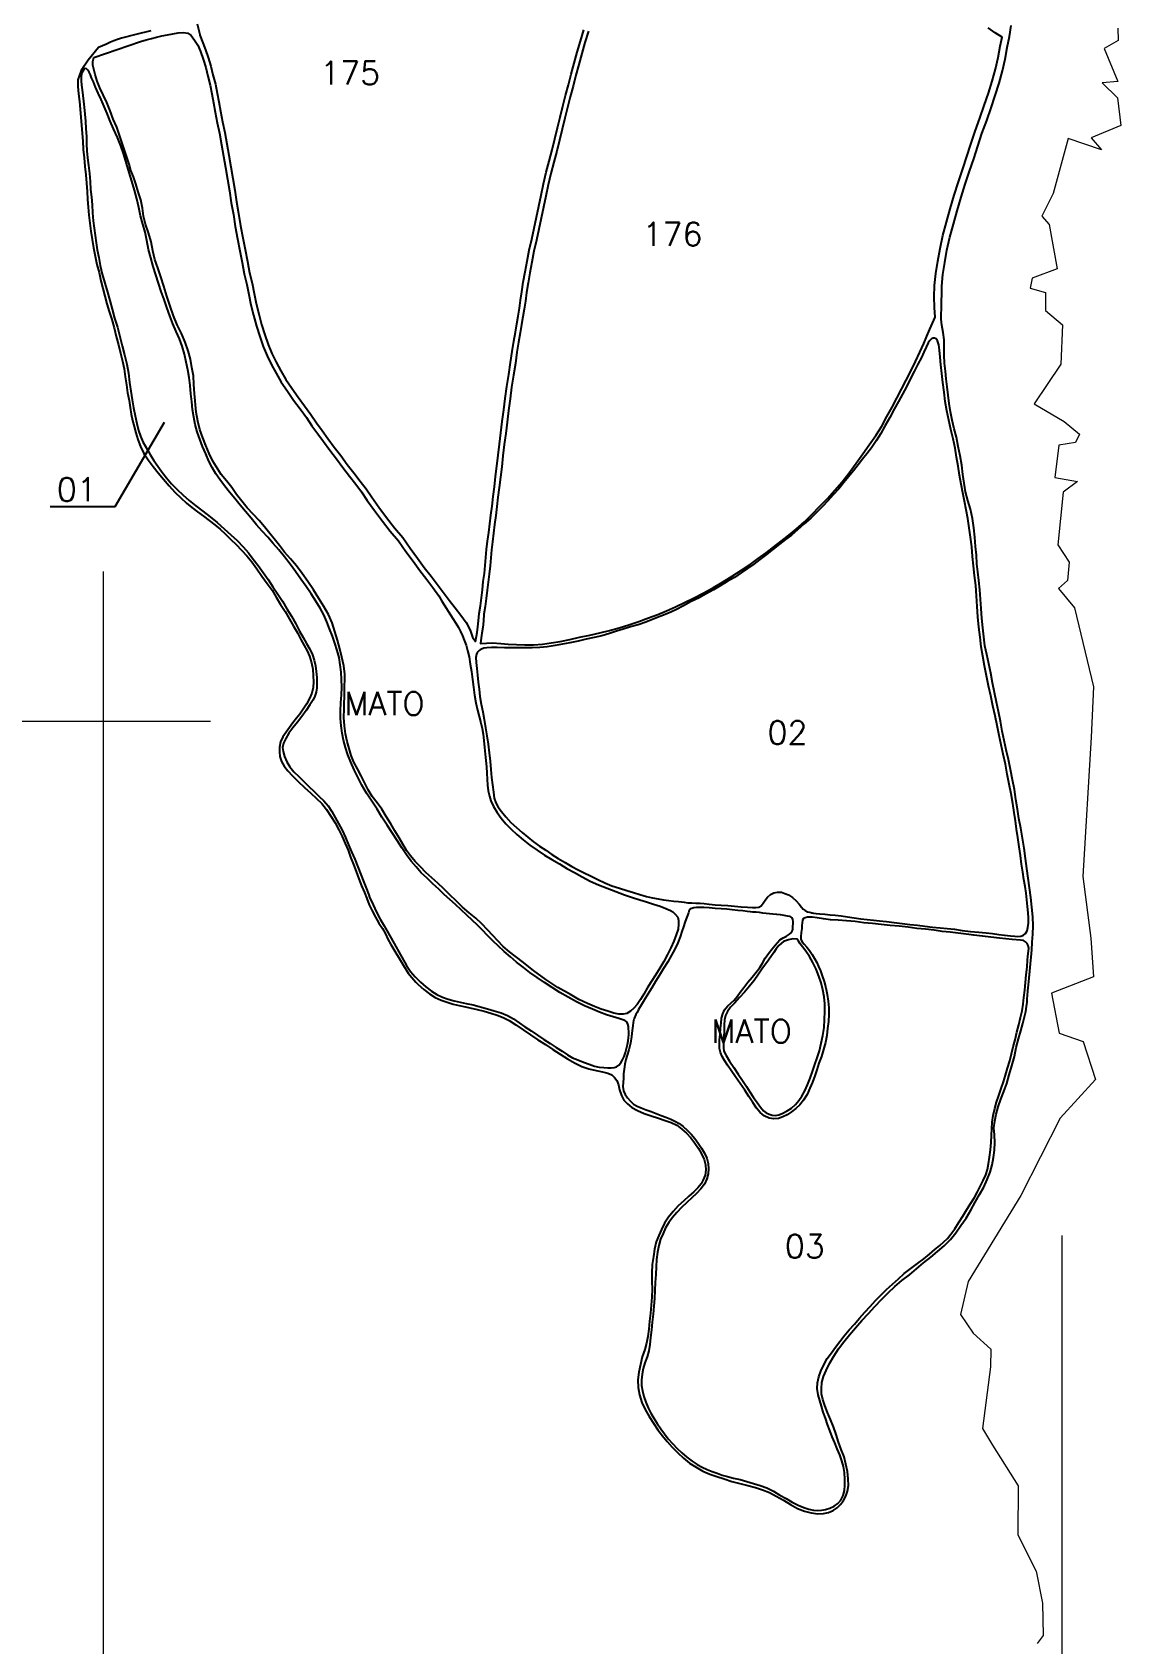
# Model space of a CAD drawing. Extents: x 740985 to 744135, y 7802645 to 7807100.
# Drawn here: x 741541 to 742449, y 7803430 to 7804775 of the extents above; entities that cross this region are included whole.
import ezdxf
from ezdxf.enums import TextEntityAlignment as Align

# ---------------------------------------------------------------- set-up
doc = ezdxf.new("R2010")
doc.units = 0
for name, color, linetype in [('0114001248', 1, 'Continuous'), ('0114001248001', 5, 'Continuous'), ('0114001248002', 5, 'Continuous'), ('0114001248003', 5, 'Continuous'), ('MATO', 3, 'Continuous'), ('TXT_DIVERSOS', 7, 'Continuous')]:
    doc.layers.add(name, color=color, linetype=linetype)
for name, color, linetype, lineweight in [('0114001248175', 5, 'Continuous', 25), ('0114001248176', 5, 'Continuous', 25), ('CURSOS_DAGUA', 174, 'Continuous', 13), ('MALHA', 8, 'Continuous', 9), ('TXT_NUM_TALHAO', 255, 'Continuous', 25)]:
    doc.layers.add(name, color=color, linetype=linetype, lineweight=lineweight)
doc.styles.add('Simplex', font='simplex.shx')

msp = doc.modelspace()

# ---------------------------------------------------------------- linework, layer by layer
at = {"layer": '0114001248', "linetype": 'ByBlock'}
for points in [[(741639.5, 7804775.8), (741627.1, 7804772.6), (741615.1, 7804769.7), (741611.6, 7804768.5), (741608.6, 7804767.5), (741605.8, 7804766.3), (741602.6, 7804764.7), (741596, 7804761.9), (741587.3, 7804751.4), (741581.4, 7804742.6), (741578.6, 7804734.9), (741578.7, 7804729.3), (741579.1, 7804723.2), (741579.9, 7804716.8), (741582.8, 7804683.8), (741583.1, 7804676.9), (741583.9, 7804669.8), (741584.6, 7804662.7), (741585.2, 7804655.7), (741585.9, 7804648.7), (741586.4, 7804641.8), (741586.7, 7804635.1), (741587.2, 7804628.6), (741587.9, 7804622.1), (741588.6, 7804615.4), (741589.4, 7804608.6), (741590.5, 7804601.7), (741591.7, 7804594.7), (741593.1, 7804587.7), (741594.6, 7804580.8), (741596.3, 7804574.1), (741597.9, 7804567.3), (741599.6, 7804560.8), (741601.2, 7804554.5), (741602.9, 7804548.1), (741604.9, 7804541.7), (741606.9, 7804534.9), (741608.9, 7804527.9), (741610.7, 7804520.9), (741612.6, 7804513.8), (741614.2, 7804507), (741615.8, 7804500.3), (741617.2, 7804493.8), (741618.1, 7804487.1), (741619.1, 7804480.5), (741620.1, 7804473.8), (741621.4, 7804467.5), (741622.4, 7804461.6), (741623, 7804455.9), (741624.3, 7804450.6), (741625.7, 7804445.7), (741627, 7804440.4), (741628.6, 7804434.8), (741630.9, 7804429), (741633.7, 7804423.3), (741637.3, 7804417.8), (741641.4, 7804412.5), (741645.6, 7804407.2), (741650.1, 7804401.8), (741654.8, 7804396.3), (741659.6, 7804391), (741664.5, 7804386.2), (741669.2, 7804381.9), (741673.8, 7804378.1), (741678.5, 7804374.5), (741683.4, 7804370.9), (741688.2, 7804367.3), (741692.8, 7804363.7), (741697.4, 7804360), (741701.9, 7804355.8), (741706.3, 7804351.6), (741710.8, 7804347.2), (741715.2, 7804342.6), (741719.6, 7804337.9), (741723.9, 7804332.7), (741728.1, 7804327), (741732.2, 7804320.9), (741736.5, 7804314.9), (741740.7, 7804309.1), (741744.1, 7804303.3), (741747.6, 7804297.3), (741751.5, 7804291.3), (741755.1, 7804285), (741758.5, 7804279.1), (741761.9, 7804273.5), (741764.8, 7804268), (741767.5, 7804263.1), (741769.9, 7804258.7), (741772, 7804254.1), (741773.7, 7804248.7), (741774.7, 7804243.2), (741775.1, 7804237.8), (741775.2, 7804232.7), (741774.9, 7804227.9), (741773.8, 7804223.2), (741772, 7804218.7), (741769.5, 7804214.2), (741766.5, 7804209.9), (741763.8, 7804205.9), (741761, 7804202.3), (741758, 7804198.5), (741755.2, 7804194.7), (741752.4, 7804190.8), (741749.7, 7804186.8), (741747.8, 7804182.7), (741746.9, 7804178.2), (741746.8, 7804174.3), (741747.3, 7804170.4), (741748.6, 7804166.3), (741750.7, 7804162.3), (741753.9, 7804158.5), (741757.8, 7804154.4), (741762.6, 7804149.5), (741767.7, 7804144.6), (741772.9, 7804139.8), (741777.7, 7804135.4), (741782.1, 7804131.2), (741786.1, 7804126.2), (741789.8, 7804120.8), (741793.2, 7804115.1), (741796.4, 7804109.3), (741799.2, 7804103.6), (741801.6, 7804097.8), (741804.1, 7804092.2), (741806.2, 7804086.4), (741808.5, 7804080.4), (741810.8, 7804074.5), (741813.1, 7804068.4), (741815.4, 7804062.5), (741817.7, 7804057), (741819.8, 7804051.9), (741821.7, 7804046.7), (741824.3, 7804041.6), (741826.9, 7804036.5), (741829.9, 7804031.5), (741832.9, 7804027), (741835.4, 7804022.6), (741837.4, 7804018), (741839.9, 7804013.7), (741842.3, 7804009.6), (741854.3, 7803989.7), (741857.2, 7803986), (741860.5, 7803982.3), (741860.5, 7803982.3), (741862.6, 7803980.2), (741867.3, 7803976.1), (741872, 7803972.5), (741876.7, 7803969.5), (741881.7, 7803967.2), (741886.8, 7803965.4), (741891.9, 7803963.9), (741896.9, 7803962.7), (741902.2, 7803961.7), (741905.8, 7803960.9), (741911.7, 7803959.4), (741917.6, 7803957.9), (741923.2, 7803956.3), (741928.4, 7803954.6), (741933.4, 7803952.7), (741938.5, 7803950.1), (741944.2, 7803946.5), (741950.2, 7803942.4), (741956.3, 7803938.2), (741962.5, 7803934.1), (741968.7, 7803930.1), (741974.9, 7803926.1), (741981, 7803922.1), (741987.1, 7803918.2), (741993, 7803914.8), (741999, 7803912), (742005, 7803909.9), (742011, 7803908.6), (742016.4, 7803907.3), (742020.9, 7803906.2), (742024.1, 7803904.8), (742026.5, 7803902.8), (742028.3, 7803900.1), (742029.7, 7803896.6), (742030.7, 7803892.4), (742032.2, 7803887.8), (742034.3, 7803883.8), (742037.2, 7803880.6), (742040.9, 7803877.7), (742045.7, 7803875.1), (742051.2, 7803872.8), (742057.1, 7803870.8), (742063, 7803868.8), (742068.6, 7803866.9), (742073.8, 7803865.1), (742078.5, 7803862.8), (742082.6, 7803859.7), (742086.5, 7803856.2), (742090, 7803852.3), (742093.3, 7803847.9), (742096.5, 7803843.4), (742099.1, 7803838.9), (742101.2, 7803834.4), (742102.3, 7803829.8), (742102.6, 7803825.5), (742102, 7803821.2), (742100.5, 7803817.4), (742098.6, 7803814), (742096, 7803810.6), (742092.7, 7803807.2), (742088.5, 7803803.6), (742084.1, 7803799.7), (742079.5, 7803795.6), (742075.2, 7803791), (742071.4, 7803786.2), (742068.2, 7803781.2), (742065.5, 7803776), (742063.3, 7803770.8), (742061.2, 7803765.5), (742059.8, 7803759.6), (742058.8, 7803753.3), (742057.9, 7803746.7), (742057.6, 7803739.8), (742057.5, 7803732.9), (742057.7, 7803726), (742057.6, 7803719.4), (742057.1, 7803712.9), (742056.5, 7803706.2), (742055.6, 7803699.5), (742054.9, 7803692.9), (742054.1, 7803686.6), (742053, 7803681.1), (742051.7, 7803675.9), (742049.6, 7803669.8), (742048.2, 7803663.3), (742046.7, 7803656.9), (742045.9, 7803650.5), (742046.1, 7803644.2), (742047.3, 7803637.9), (742049.3, 7803631.7), (742052.1, 7803625.7), (742055.4, 7803619.9), (742058.9, 7803614.3), (742062.5, 7803608.8), (742066.3, 7803603.8), (742070.3, 7803599), (742074.6, 7803594.2), (742079.1, 7803589.5), (742083.9, 7803585.1), (742089.1, 7803581.1), (742094.5, 7803577.7), (742100, 7803574.4), (742105.9, 7803571.8), (742111.8, 7803569.8), (742117.9, 7803567.9), (742124.2, 7803565.8), (742137.5, 7803562.3), (742143.9, 7803560.6), (742150, 7803558.8), (742155.7, 7803556.5), (742161.4, 7803553.5), (742167.3, 7803550), (742173.2, 7803546.4), (742179, 7803543.3), (742184.8, 7803540.9), (742190.5, 7803539.5), (742195.9, 7803538.8), (742200.7, 7803538.9), (742205, 7803539.9), (742208.7, 7803541.5), (742212.1, 7803543.8), (742215, 7803546.6), (742217.5, 7803549.8), (742219.4, 7803553.4), (742220.8, 7803557.6), (742221.5, 7803562.4), (742221.4, 7803568), (742220.7, 7803574), (742219.5, 7803580.1), (742217.9, 7803586.2), (742215.6, 7803592.3), (742213.4, 7803598.5), (742211.2, 7803604.8), (742209, 7803611.2), (742206.6, 7803617.3), (742204.1, 7803623.3), (742202, 7803629.1), (742200.3, 7803634.1), (742199.2, 7803638.7), (742199, 7803643.4), (742199.5, 7803648.4), (742200.8, 7803653.3), (742203, 7803658.3), (742205.8, 7803664.1), (742209.4, 7803670.3), (742213.4, 7803676.3), (742217.7, 7803682.1), (742222.4, 7803687.9), (742227.6, 7803693.9), (742232.8, 7803699.9), (742238.2, 7803705.8), (742243.6, 7803711.8), (742249.2, 7803717.5), (742254.6, 7803723), (742260.2, 7803728.3), (742266.2, 7803733.4), (742272.4, 7803738.2), (742278.4, 7803743.2), (742284.3, 7803748.1), (742290.3, 7803752.9), (742296, 7803757.6), (742301.5, 7803762.4), (742306.6, 7803767.5), (742311.2, 7803773.2), (742315.4, 7803779.2), (742319.7, 7803785.4), (742323.6, 7803792), (742327.3, 7803798.6), (742331, 7803805), (742334.5, 7803811.3), (742337.4, 7803817.5), (742339.8, 7803823.7), (742341.5, 7803829.8), (742342.6, 7803835.9), (742343.4, 7803842.2), (742343.6, 7803848.6), (742343.4, 7803854.8), (742342.9, 7803860.7), (742343.6, 7803866.3), (742344.9, 7803872.1), (742346.4, 7803878.2), (742348.6, 7803884.5), (742351.1, 7803891), (742353.6, 7803897.7), (742355.8, 7803904.9), (742358, 7803912.4), (742360, 7803920.1), (742361.6, 7803927.7), (742363.5, 7803935), (742365.4, 7803941.6), (742367.2, 7803947.8), (742368.5, 7803953.2), (742369.6, 7803957.8), (742370.2, 7803962), (742370.6, 7803965.5), (742370.8, 7803968.4), (742371, 7803971), (742371.3, 7803975.1), (742371.8, 7803980.1), (742372.3, 7803985.5), (742372.9, 7803991.4), (742373.5, 7803997.5), (742374, 7804003.2), (742374.5, 7804009.3), (742374.8, 7804015.6), (742375.4, 7804022.2), (742375.7, 7804029.3), (742375.4, 7804036.8), (742374.7, 7804044.7), (742373.7, 7804052.8), (742372.7, 7804061), (742371.4, 7804069.1), (742370.3, 7804077), (742369.4, 7804085.4), (742368.2, 7804094), (742366.8, 7804102.4), (742365.3, 7804110.7), (742363.8, 7804118.7), (742362.5, 7804126.6), (742361.1, 7804134.6), (742360, 7804142.8), (742358.5, 7804151.1), (742356.7, 7804159.6), (742355, 7804167.9), (742353.3, 7804176), (742351.5, 7804183.9), (742349.8, 7804191.7), (742348.4, 7804199.8), (742346.8, 7804207.9), (742345.1, 7804215.9), (742343.4, 7804223.9), (742341.9, 7804231.9), (742340.4, 7804239.9), (742338.8, 7804247.7), (742337.1, 7804255.5), (742335.5, 7804262.9), (742334.5, 7804270.2), (742333.6, 7804277.7), (742332.8, 7804285.8), (742332.2, 7804293.8), (742331.7, 7804301.8), (742331.1, 7804309.6), (742330.4, 7804317.2), (742329.6, 7804324.4), (742328.8, 7804331.3), (742328.4, 7804338.3), (742327.7, 7804345.6), (742326.9, 7804353.3), (742326.2, 7804361.1), (742325.1, 7804369), (742323.4, 7804376.7), (742321.3, 7804384.1), (742319.3, 7804391.2), (742318, 7804398.4), (742317, 7804405.8), (742316.1, 7804413.5), (742314.8, 7804421.3), (742313.2, 7804429), (742311.6, 7804436.7), (742309.7, 7804443.9), (742308, 7804451), (742306.7, 7804457.9), (742305.6, 7804464.9), (742304.7, 7804472), (742303.9, 7804478.9), (742303.2, 7804485.4), (742302.5, 7804492), (742301.8, 7804498.5), (742301.5, 7804505.1), (742301.5, 7804511.6), (742301.4, 7804518), (742300.5, 7804524.2), (742299.5, 7804530.2), (742299, 7804535.3), (742299, 7804539.7), (742299.1, 7804543.6), (742299.4, 7804562.9), (742300.4, 7804572.6), (742302, 7804582.6), (742303.8, 7804592.9), (742306.1, 7804603.6), (742309.1, 7804614.5), (742312.2, 7804625.6), (742315.6, 7804636.9), (742319, 7804648), (742322.6, 7804658.7), (742326.1, 7804669.1), (742329.4, 7804679.5), (742333, 7804690), (742336.9, 7804701), (742340.6, 7804711.5), (742344, 7804721.8), (742347.4, 7804732.2), (742350.2, 7804742.3), (742352.4, 7804752.2), (742354.1, 7804761.8), (742355.9, 7804771), (742357.4, 7804780.3)], [(741873.6, 7803974.8), (741878.1, 7803972), (741882.8, 7803969.8), (741887.6, 7803968.1)]]:
    msp.add_lwpolyline(points, dxfattribs=at)
at = {"layer": '0114001248001'}
msp.add_lwpolyline([(741897.5, 7803965.4), (741902.7, 7803964.5), (741908.4, 7803963.4), (741920.3, 7803960.1), (741926.1, 7803958.4), (741931.8, 7803956.7), (741937.1, 7803954.4), (741942.1, 7803951.5), (741946.8, 7803948.2), (741951.6, 7803945), (741956.8, 7803941.6), (741962.1, 7803938.1), (741967.5, 7803934.5), (741972.8, 7803931), (741977.8, 7803927.8), (741982.6, 7803924.6), (741987.1, 7803921.5), (741991.4, 7803919.1), (741995.7, 7803917.3), (742000.4, 7803915.4), (742005.2, 7803913.7), (742009.7, 7803912.2), (742013.7, 7803911.4), (742017.5, 7803910.9), (742020.9, 7803910.7), (742023.7, 7803910.8), (742026, 7803911), (742028.1, 7803911.6), (742030, 7803912.9), (742031.8, 7803915), (742033.1, 7803917.4), (742034.4, 7803920.3), (742035.6, 7803923.6), (742036.5, 7803927), (742037.2, 7803930.3), (742037.8, 7803933.3), (742038.2, 7803935.8), (742038.4, 7803938.6), (742038.3, 7803941.2), (742038.2, 7803943.3), (742038, 7803945.1), (742037.6, 7803947.3), (742036.7, 7803949), (742035.1, 7803950.3), (742033.4, 7803950.7), (742030, 7803951.8), (742025.3, 7803953.3), (742019.6, 7803955.1), (742013.9, 7803957.2), (742007.9, 7803959.6), (742001.4, 7803962.5), (741994.6, 7803965.9), (741987.7, 7803969.7), (741980.9, 7803973.7), (741974.3, 7803977.7), (741968, 7803981.8), (741961.8, 7803986.1), (741955.8, 7803990.4), (741950.1, 7803994.7), (741944.7, 7803999), (741939.6, 7804003.3), (741934.4, 7804007.7), (741929.5, 7804012.2), (741924.8, 7804016.7), (741920.4, 7804021.2), (741916.3, 7804025.6), (741912.1, 7804029.9), (741907.7, 7804034), (741903.1, 7804038.2), (741898.4, 7804042.5), (741893.6, 7804046.9), (741888.9, 7804051.2), (741884.3, 7804055.4), (741879.7, 7804059.8), (741874.9, 7804064.3), (741870, 7804068.9), (741865.2, 7804073.5), (741860.8, 7804078.3), (741856.7, 7804083.2), (741852.8, 7804088.4), (741849, 7804094.2), (741845, 7804100.3), (741840.8, 7804106.8), (741836.7, 7804113.3), (741832.4, 7804119.8), (741828.3, 7804126.5), (741823.8, 7804133.2), (741819.6, 7804139.9), (741815.7, 7804146.6), (741812.3, 7804153.1), (741809.2, 7804159.4), (741806.3, 7804165.7), (741803.8, 7804171.9), (741801.9, 7804178.1), (741800.4, 7804184.1), (741799.2, 7804190), (741798.3, 7804196.1), (741797.9, 7804202.2), (741797.9, 7804208.5), (741798.2, 7804215.1), (741798.6, 7804221.8), (741798.8, 7804228.3), (741798.7, 7804234.6), (741798.3, 7804240.8), (741797.6, 7804246.9), (741796.6, 7804252.9), (741795, 7804258.9), (741793.1, 7804264.9), (741791, 7804270.9), (741788.7, 7804277), (741786.3, 7804282.9), (741783.8, 7804288.6), (741780.9, 7804294.3), (741777.3, 7804300.1), (741773.4, 7804306.2), (741769.2, 7804312.3), (741764.8, 7804318.5), (741760.3, 7804324.8), (741755.8, 7804330.9), (741751.1, 7804337), (741746.3, 7804342.8), (741741.6, 7804348.1), (741737.2, 7804353.3), (741732.4, 7804358.3), (741727.8, 7804363.7), (741723.2, 7804369.2), (741718.6, 7804374.7), (741714.1, 7804380.2), (741709.5, 7804385.6), (741705.1, 7804391), (741700.9, 7804396.3), (741697.2, 7804401.4), (741693.8, 7804406.3), (741690.8, 7804411.4), (741688, 7804416.9), (741685.3, 7804422.8), (741682.7, 7804429), (741680.3, 7804435.1), (741678.3, 7804441.2), (741676.6, 7804447.4), (741675.3, 7804453.5), (741674.4, 7804459.8), (741673.7, 7804466.4), (741672.9, 7804473.1), (741672.4, 7804479.8), (741671.6, 7804486.5), (741670.4, 7804493), (741669.1, 7804499.5), (741667.6, 7804506.2), (741665.8, 7804512.7), (741663.5, 7804518.9), (741660.8, 7804525.1), (741658, 7804531.5), (741655.3, 7804538.1), (741652.9, 7804544.9), (741650.6, 7804551.6), (741648.3, 7804558.4), (741646, 7804565.3), (741643.8, 7804572.2), (741641.6, 7804579.3), (741639.5, 7804586.4), (741637.7, 7804593.5), (741636.2, 7804600.8), (741634.7, 7804607.8), (741632.8, 7804614.6), (741631, 7804621.4), (741629.5, 7804628.3), (741627.9, 7804635.5), (741625.9, 7804642.8), (741623.8, 7804650.3), (741621.5, 7804657.7), (741619.2, 7804665.1), (741617, 7804672.5), (741614.5, 7804679.8), (741611.7, 7804686.9), (741608.5, 7804693.9), (741605.7, 7804700.5), (741603.1, 7804706.7), (741600.6, 7804712.7), (741598, 7804718.4), (741595.5, 7804723.8), (741593.3, 7804728.8), (741591.6, 7804733.1), (741590.1, 7804736.5), (741589.1, 7804739.2), (741588.1, 7804741.2), (741587.1, 7804743), (741586, 7804744.1), (741584.8, 7804744.4), (741583.9, 7804744.2), (741582.7, 7804742.2), (741581.7, 7804740), (741581.3, 7804737.4), (741581.4, 7804734.1), (741581.8, 7804730.5), (741582.3, 7804726.6), (741582.9, 7804721.9), (741583.4, 7804717), (741583.9, 7804712), (741584.5, 7804706.3), (741585, 7804700.4), (741585.4, 7804694.1), (741585.8, 7804687.6), (741586, 7804681.5), (741586.1, 7804675.6), (741586.7, 7804669.7), (741587.5, 7804663.5), (741588.3, 7804656.7), (741588.8, 7804650), (741589.3, 7804643.4), (741589.9, 7804637.1), (741590.5, 7804630.6), (741591, 7804623.9), (741591.5, 7804617.4), (741592.3, 7804611.1), (741593.1, 7804605), (741594, 7804599), (741594.9, 7804593), (741596.1, 7804586.7), (741597.4, 7804580), (741599, 7804572.8), (741601.3, 7804565.3), (741603.4, 7804557.9), (741605.4, 7804550.9), (741607.3, 7804543.6), (741609.3, 7804536.1), (741611.6, 7804528.5), (741613.6, 7804520.8), (741615.6, 7804513.1), (741617.6, 7804505.4), (741619.5, 7804497.7), (741620.8, 7804490.1), (741621.7, 7804482.5), (741622.8, 7804475.3), (741623.9, 7804468.1), (741625.1, 7804461.2), (741626.4, 7804454.5), (741627.8, 7804448.2), (741629.2, 7804442.5), (741630.8, 7804437.6), (741632.9, 7804433), (741634.8, 7804429.6), (741636.8, 7804426.3), (741639.2, 7804421.9), (741642, 7804417.5), (741648.8, 7804407.9), (741652.7, 7804402.9), (741656.8, 7804398), (741661.4, 7804393.3), (741666.2, 7804388.8), (741671.5, 7804384.1), (741677, 7804379.5), (741682.9, 7804375.2), (741689, 7804370.5), (741695, 7804365.6), (741700.6, 7804360.5), (741706.2, 7804355.4), (741711.7, 7804350.5), (741716.5, 7804345.4), (741720.9, 7804340.4), (741725, 7804335.2), (741729.2, 7804329.7), (741733.4, 7804323.9), (741737.4, 7804318), (741741.4, 7804312), (741745.4, 7804306), (741749.3, 7804300), (741753.1, 7804293.7), (741756.9, 7804287.4), (741760.5, 7804281), (741763.6, 7804274.9), (741766.6, 7804269.6), (741769.5, 7804264.7), (741772.3, 7804260), (741774.4, 7804255.3), (741775.8, 7804250.7), (741776.8, 7804246.2), (741777.5, 7804241.3), (741777.9, 7804236.4), (741778.1, 7804231.9), (741778.1, 7804227.7), (741777.6, 7804224.2), (741776.5, 7804220.9), (741774.9, 7804217.7), (741772.3, 7804213.6), (741769.1, 7804208.7), (741765.5, 7804203.8), (741761.8, 7804199), (741758.1, 7804194.3), (741754.8, 7804189.8), (741752.2, 7804185.5), (741750.2, 7804181.5), (741749.5, 7804178.1), (741749.9, 7804174.6), (741751.1, 7804170.5), (741753, 7804166.1), (741755.5, 7804161.7), (741758.9, 7804157.6), (741763, 7804153.7), (741767.1, 7804149.7), (741771.4, 7804145.4), (741775.7, 7804141.3), (741780, 7804137.2), (741784, 7804133.5), (741787.5, 7804129.4), (741790.5, 7804124.7), (741793.2, 7804119.7), (741796.1, 7804114.5), (741799.2, 7804108.9), (741801.9, 7804102.8), (741804.5, 7804096.7), (741807.1, 7804090.9), (741809.8, 7804084.9), (741812.3, 7804078.5), (741814.8, 7804072), (741817.2, 7804065.6), (741819.4, 7804060), (741821.5, 7804055.1), (741822.1, 7804053.2), (741824.9, 7804046.8), (741827.8, 7804040.7), (741830.9, 7804034.9), (741834.3, 7804029.2), (741837.5, 7804023.5), (741852.8, 7803996), (741856.1, 7803991.2), (741860.2, 7803986.6), (741864.5, 7803982.3), (741869.1, 7803978.3), (741873.6, 7803974.8), (741878.1, 7803972), (741882.8, 7803969.8), (741887.6, 7803968.1), (741892.6, 7803966.7)], close=True, dxfattribs=at)
at = {"layer": '0114001248002'}
msp.add_lwpolyline([(742075.8, 7804049.8), (742079.9, 7804049.4), (742082.4, 7804049.2), (742084.6, 7804049), (742087.7, 7804048.5), (742090.9, 7804048.4), (742094.3, 7804048.2), (742097.9, 7804048), (742101.3, 7804047.7), (742105.5, 7804047.3), (742110.3, 7804046.7), (742115.5, 7804046.4), (742120.9, 7804046.1), (742126.4, 7804045.6), (742132, 7804045.1), (742137.3, 7804044.7), (742141.4, 7804044.5), (742144.4, 7804044.5), (742146.7, 7804044.9), (742148.7, 7804046), (742150.3, 7804048), (742152, 7804050.5), (742154.1, 7804053.1), (742156.5, 7804055.3), (742159.3, 7804056.6), (742162.4, 7804057.2), (742165.6, 7804057.2), (742168.5, 7804056.3), (742171.5, 7804055), (742174.8, 7804052.8), (742178, 7804050), (742180.5, 7804047.2), (742182.3, 7804044.9), (742183.7, 7804043.2), (742185.4, 7804041.9), (742187.3, 7804041), (742189, 7804040.5), (742190.1, 7804040.3), (742190.2, 7804040.2), (742190.2, 7804040.2), (742190.2, 7804040.2), (742190.2, 7804040.2), (742190.2, 7804040.2), (742190.2, 7804040.2), (742190.2, 7804040.2), (742190.2, 7804040.2), (742190.2, 7804040.2), (742190.2, 7804040.2), (742190.2, 7804040.2), (742190.2, 7804040.2), (742190.2, 7804040.2), (742190.2, 7804040.2), (742190.2, 7804040.2), (742190.2, 7804040.2), (742190.4, 7804040.2), (742190.8, 7804040.1), (742191.4, 7804040), (742192.5, 7804039.8), (742194.6, 7804039.6), (742197.8, 7804039.2), (742201.8, 7804038.9), (742206.2, 7804038.5), (742210.6, 7804038), (742215.5, 7804037.5), (742220.9, 7804036.7), (742226.3, 7804035.8), (742231.8, 7804035.1), (742237.2, 7804034.5), (742242.4, 7804033.9), (742247.5, 7804033.3), (742253.2, 7804032.9), (742259.7, 7804032.1), (742266.5, 7804031.2), (742272.9, 7804030.3), (742279.1, 7804029.7), (742285.3, 7804029), (742291.7, 7804028.1), (742298, 7804027.5), (742304, 7804027), (742310, 7804026.3), (742316.5, 7804025.4), (742323.4, 7804024.5), (742330.3, 7804023.8), (742336.4, 7804023.3), (742341.8, 7804022.7), (742347, 7804022.1), (742351.9, 7804021.5), (742356.8, 7804021), (742360.3, 7804020.6), (742363, 7804020.3), (742365.5, 7804020.6), (742367.6, 7804021.5), (742369.3, 7804022.8), (742370.6, 7804025.1), (742371.3, 7804027.8), (742371.7, 7804031.4), (742371.8, 7804035.8), (742371.6, 7804040.1), (742371, 7804045.2), (742370.5, 7804050.8), (742369.8, 7804056.4), (742368.9, 7804062), (742367.9, 7804067.9), (742367, 7804074.1), (742365.9, 7804080.7), (742365, 7804087.8), (742363.9, 7804095.2), (742362.8, 7804102.8), (742361.9, 7804109.9), (742361, 7804116.8), (742359.9, 7804123.8), (742358.7, 7804131.2), (742357.2, 7804139.2), (742355.6, 7804147.3), (742353.9, 7804155.6), (742352.5, 7804164.1), (742350.8, 7804172.3), (742349.1, 7804180.3), (742347.3, 7804188.1), (742345.7, 7804196.2), (742344, 7804204.4), (742342.1, 7804212.7), (742340.3, 7804221.1), (742338.5, 7804229.5), (742336.7, 7804237.8), (742335.1, 7804246.1), (742333.6, 7804254.2), (742332.4, 7804262), (742331.4, 7804270), (742330.4, 7804278.3), (742329.6, 7804286.9), (742329, 7804295.7), (742328.5, 7804304.5), (742327.8, 7804313.2), (742326.8, 7804321.3), (742325.9, 7804329.4), (742325.1, 7804337.4), (742324.4, 7804345.4), (742323.4, 7804353.4), (742322.4, 7804361.2), (742321.1, 7804368.9), (742319.8, 7804376.3), (742318.5, 7804383.5), (742317, 7804390.4), (742315.6, 7804397.6), (742314.2, 7804405), (742313, 7804412.7), (742311.8, 7804420.2), (742310.5, 7804427.7), (742308.9, 7804435.4), (742307, 7804443.2), (742305.2, 7804450.9), (742303.7, 7804458.7), (742302.4, 7804466.5), (742301.3, 7804474.5), (742300.3, 7804482.3), (742299.4, 7804490), (742298.7, 7804497.1), (742298.1, 7804503.6), (742297.6, 7804509.5), (742296.9, 7804513.9), (742295.9, 7804517.1), (742294.7, 7804518.8), (742293.5, 7804519.4), (742292.3, 7804519.4), (742290.9, 7804518.9), (742289.5, 7804517.6), (742288.1, 7804515.4), (742286.4, 7804511.9), (742284.6, 7804507.8), (742282.4, 7804503.2), (742279.4, 7804497.8), (742276.3, 7804491.6), (742273.2, 7804485.1), (742270, 7804478.8), (742266.7, 7804472.8), (742263.4, 7804466.7), (742259.8, 7804460.1), (742256.2, 7804453.3), (742252.3, 7804446.6), (742248.5, 7804440), (742244.6, 7804433.9), (742240.8, 7804428), (742237, 7804422.9), (742233.4, 7804418.4), (742229.6, 7804413.7), (742225.7, 7804408.8), (742221.7, 7804403.8), (742217.6, 7804398.9), (742213.5, 7804393.8), (742208.9, 7804388.6), (742204.4, 7804383.8), (742199.8, 7804379.1), (742195.1, 7804374.3), (742190.1, 7804369.3), (742184.6, 7804364.4), (742179.1, 7804359.6), (742174, 7804355.2), (742169.1, 7804351.4), (742164.1, 7804347.6), (742158.8, 7804343.3), (742153.3, 7804338.9), (742147.7, 7804334.8), (742142.5, 7804331), (742137.3, 7804327.4), (742132, 7804323.7), (742126.4, 7804319.9), (742120.5, 7804316.3), (742114.5, 7804312.9), (742108.9, 7804309.4), (742103, 7804306.1), (742096.9, 7804302.8), (742090.4, 7804299.7), (742084, 7804296.2), (742077.7, 7804292.9), (742071.4, 7804290), (742065.1, 7804287.5), (742058.7, 7804284.9), (742052.4, 7804282.4), (742046, 7804280.3), (742039.6, 7804278.5), (742033.7, 7804276.6), (742028, 7804274.9), (742022.1, 7804273), (742015.9, 7804271.2), (742009.3, 7804269.6), (742002.8, 7804268.2), (741996, 7804266.7), (741989.2, 7804265.4), (741983, 7804264.2), (741976.8, 7804263), (741970.3, 7804262), (741964, 7804261.4), (741957.7, 7804261.1), (741951.7, 7804261), (741946.1, 7804261), (741940.5, 7804261), (741934.5, 7804261.1), (741928.6, 7804261.3), (741923.7, 7804261.3), (741919.9, 7804261.1), (741917.3, 7804260.7), (741915.5, 7804260.1), (741914.3, 7804259.3), (741913.5, 7804258.9), (741913.2, 7804258.7), (741913.2, 7804258.7), (741913.2, 7804258.7), (741913.2, 7804258.7), (741913.2, 7804258.7), (741913.1, 7804258.6), (741912.6, 7804258.1), (741911.9, 7804257.2), (741911.2, 7804255.7), (741910.8, 7804252.9), (741910.9, 7804248.8), (741911.4, 7804244), (741912.1, 7804238.3), (741912.7, 7804232.5), (741913.4, 7804226.6), (741914.1, 7804220.4), (741915.2, 7804214), (741916.4, 7804207.6), (741917.6, 7804201.2), (741918.8, 7804194.4), (741919.8, 7804187.6), (741920.9, 7804180.8), (741921.9, 7804173.6), (741922.7, 7804166.5), (741923.3, 7804159.7), (741923.9, 7804153), (741924.5, 7804146.7), (741925.3, 7804140.6), (741926.1, 7804135.8), (741927.3, 7804131.8), (741929.3, 7804128.3), (741932.2, 7804124.6), (741935.8, 7804120.1), (741940, 7804115.5), (741944.7, 7804111.1), (741949.4, 7804107), (741954.1, 7804103.3), (741958.9, 7804099.4), (741963.9, 7804095.7), (741969, 7804092.2), (741974.2, 7804088.7), (741979.5, 7804085.4), (741985.1, 7804082), (741990.7, 7804078.8), (741996.1, 7804075.9), (742001.1, 7804073.3), (742006.5, 7804070.8), (742012.5, 7804067.9), (742018.3, 7804065.1), (742024.3, 7804062.6), (742030.5, 7804060.6), (742036.6, 7804058.8), (742042.2, 7804056.9), (742047.6, 7804055.3), (742053, 7804053.8), (742058.1, 7804052.7), (742062.8, 7804051.7), (742067.3, 7804050.9), (742071.6, 7804050.2)], close=True, dxfattribs=at)
at = {"layer": '0114001248003'}
msp.add_lwpolyline([(742042.4, 7803950.8), (742042.2, 7803950.1), (742041.9, 7803948.6), (742041.7, 7803945.8), (742041.2, 7803942), (742040.5, 7803936.9), (742039.7, 7803931.3), (742038.3, 7803925.9), (742037, 7803921.4), (742035.9, 7803917.7), (742035.1, 7803913.7), (742034.4, 7803909.6), (742034, 7803905.8), (742033.8, 7803902), (742033.5, 7803898.6), (742033.4, 7803895.2), (742033.9, 7803891.7), (742035.3, 7803888.6), (742037.2, 7803885.8), (742039.6, 7803882.9), (742042.3, 7803880.5), (742045.2, 7803878.9), (742048.7, 7803877.3), (742052.7, 7803875.8), (742056.9, 7803874.3), (742061.1, 7803872.8), (742065.2, 7803871.1), (742069.3, 7803869.5), (742073.5, 7803867.8), (742077.2, 7803866), (742080.4, 7803864.2), (742083.6, 7803861.7), (742087, 7803858.7), (742090.3, 7803855.5), (742093.4, 7803851.8), (742096.3, 7803847.9), (742099.1, 7803843.7), (742101.6, 7803839.5), (742103.5, 7803835.5), (742104.6, 7803831), (742104.7, 7803826.4), (742104.5, 7803822.2), (742103.4, 7803818.1), (742101.4, 7803813.8), (742098.5, 7803809.8), (742094.8, 7803806), (742090.9, 7803802.2), (742086.6, 7803798.3), (742082.3, 7803794.2), (742078.3, 7803790.1), (742074.7, 7803785.8), (742071.6, 7803781.7), (742069, 7803777.4), (742066.9, 7803772.7), (742064.8, 7803767.8), (742063.3, 7803762.6), (742062.3, 7803757), (742061.5, 7803750.9), (742061.2, 7803744.7), (742060.8, 7803738.3), (742060.4, 7803731.6), (742060, 7803724.9), (742059.7, 7803718.4), (742059.2, 7803711.9), (742058.6, 7803705.4), (742057.9, 7803698.7), (742057.3, 7803692.2), (742056.5, 7803685.9), (742055.8, 7803680.1), (742055.1, 7803674.7), (742053.6, 7803669.6), (742051.7, 7803664.8), (742050.3, 7803660), (742049.6, 7803655.2), (742049, 7803650.3), (742049, 7803645.7), (742049.7, 7803641.2), (742050.9, 7803636.5), (742052.6, 7803631.8), (742054.6, 7803627.2), (742056.8, 7803622.8), (742059.3, 7803618.5), (742062.1, 7803614.1), (742065, 7803609.7), (742068, 7803605.5), (742071.3, 7803601.4), (742074.9, 7803597.4), (742078.7, 7803593.3), (742082.7, 7803589.6), (742086.8, 7803586), (742091.1, 7803582.7), (742095.4, 7803579.9), (742099.5, 7803577.7), (742103.7, 7803575.7), (742107.8, 7803574.1), (742112, 7803572.6), (742116.3, 7803571.1), (742120.8, 7803569.8), (742125.8, 7803568.6), (742131.3, 7803567.3), (742136.9, 7803565.7), (742142.4, 7803564), (742148, 7803562.3), (742153.4, 7803560.3), (742159, 7803557.6), (742164.4, 7803554.4), (742169.6, 7803551.4), (742174.6, 7803548.4), (742179.5, 7803546), (742184.3, 7803544), (742188.6, 7803542.7), (742192.4, 7803541.9), (742195.8, 7803541.6), (742199, 7803541.7), (742202.5, 7803542.3), (742206.1, 7803543.5), (742209.6, 7803545.1), (742212.6, 7803547.3), (742215.2, 7803550.2), (742217.2, 7803553.9), (742218.3, 7803558.2), (742218.7, 7803562.7), (742218.7, 7803567.7), (742218.2, 7803573.1), (742217.4, 7803578.3), (742216.1, 7803583), (742214.4, 7803587.8), (742212.3, 7803592.9), (742210.2, 7803597.9), (742208.1, 7803603), (742206, 7803608.1), (742204, 7803613.3), (742202.3, 7803618.5), (742200.6, 7803623.5), (742199, 7803628.4), (742197.6, 7803633.2), (742196.3, 7803638.1), (742195.5, 7803643.2), (742195.7, 7803648.1), (742196.9, 7803652.9), (742198.6, 7803657.7), (742201, 7803663), (742203.9, 7803668.2), (742207.3, 7803673.1), (742210.7, 7803677.7), (742214.3, 7803682.5), (742218.1, 7803687.3), (742222.1, 7803692.2), (742226.5, 7803696.9), (742230.8, 7803702), (742235.2, 7803706.9), (742239.7, 7803711.8), (742244.1, 7803716.6), (742248.7, 7803721.2), (742253.4, 7803725.8), (742258.2, 7803730.4), (742263.2, 7803734.7), (742268.2, 7803739.1), (742273.5, 7803743.3), (742279.1, 7803747.4), (742284.6, 7803751.5), (742289.3, 7803755.4), (742293.7, 7803759.3), (742297.7, 7803762.5), (742301.1, 7803765.6), (742304.1, 7803768.5), (742307.1, 7803772), (742310.3, 7803776.4), (742313.5, 7803781.5), (742316.9, 7803786.9), (742320.4, 7803792.6), (742323.8, 7803797.9), (742326.7, 7803802.6), (742329.3, 7803807.4), (742331.8, 7803812.2), (742334.1, 7803816.9), (742336.2, 7803821.4), (742337.5, 7803825.9), (742338.5, 7803830.8), (742339.4, 7803836.3), (742340.1, 7803842.3), (742340.7, 7803848.4), (742341, 7803854.3), (742341.2, 7803859.9), (742341.6, 7803865.5), (742342.4, 7803871.1), (742343.6, 7803876.7), (742345.2, 7803882.2), (742347.1, 7803887.8), (742349, 7803893.4), (742350.9, 7803899), (742352.6, 7803904.7), (742354.4, 7803910.5), (742356.1, 7803916.5), (742357.7, 7803922.4), (742359.1, 7803928.2), (742360.6, 7803934.2), (742362, 7803940.4), (742363.6, 7803946.7), (742365.1, 7803952.8), (742366.5, 7803958.4), (742367.3, 7803963.8), (742367.9, 7803969.4), (742368.7, 7803975.5), (742369.3, 7803981.9), (742369.9, 7803988.4), (742370.6, 7803994.8), (742371.1, 7804000.9), (742371.6, 7804006), (742372, 7804010.2), (742371.6, 7804012.8), (742370.7, 7804014.5), (742369.3, 7804015.9), (742367.5, 7804016.9), (742365, 7804017.3), (742358.2, 7804017.8), (742352.9, 7804018.4), (742347.7, 7804019), (742326.1, 7804021.3), (742319.7, 7804022.3), (742313.1, 7804023.1), (742306.4, 7804023.8), (742299.8, 7804024.6), (742293.1, 7804025.5), (742285.9, 7804026.3), (742278.6, 7804027.1), (742271.3, 7804028), (742263.9, 7804028.8), (742256.3, 7804029.6), (742249, 7804030.4), (742241.6, 7804031.1), (742234.4, 7804031.8), (742227.1, 7804032.7), (742219.9, 7804033.4), (742213, 7804033.8), (742206.7, 7804034.2), (742200.7, 7804035), (742195.6, 7804035.8), (742191.3, 7804036.3), (742187.5, 7804036.4), (742185.6, 7804036), (742184.2, 7804035.2), (742183.3, 7804033.8), (742182.8, 7804029.6), (742182.6, 7804026.9), (742182.2, 7804023.6), (742181.9, 7804020.4), (742181.9, 7804017.9), (742182.9, 7804015.9), (742184.6, 7804013.9), (742186.8, 7804011.5), (742189.1, 7804008.6), (742191.3, 7804005.3), (742193.3, 7804002), (742195.1, 7803998.7), (742196.7, 7803995.3), (742198.2, 7803991.7), (742199.7, 7803987.6), (742201.3, 7803982.7), (742202.8, 7803977.4), (742203.9, 7803971.9), (742204.7, 7803966.5), (742205.1, 7803960.9), (742205.1, 7803955.2), (742204.8, 7803949.5), (742204.2, 7803943.6), (742203.5, 7803937.6), (742202.3, 7803931.8), (742200.8, 7803926), (742199, 7803920.3), (742197, 7803914.6), (742195.1, 7803909.2), (742193.4, 7803904), (742191.6, 7803898.8), (742189.5, 7803893.7), (742187.1, 7803888.5), (742184.2, 7803883.9), (742181, 7803879.9), (742177.6, 7803876.8), (742174, 7803874), (742170.4, 7803871.5), (742166.8, 7803869.8), (742163.1, 7803868.5), (742159.3, 7803868.1), (742155.3, 7803868.8), (742151.2, 7803870.6), (742147.8, 7803873.6), (742145, 7803877.2), (742141.8, 7803881.7), (742138.4, 7803886.8), (742135, 7803892.1), (742131.2, 7803897.6), (742127.4, 7803903.2), (742123.8, 7803908.4), (742120.8, 7803912.9), (742118.3, 7803916.8), (742116.2, 7803920.3), (742114.8, 7803923.6), (742114, 7803926.8), (742113.9, 7803930.2), (742114, 7803934.2), (742114.5, 7803938.5), (742114.9, 7803943.5), (742115.3, 7803948.1), (742115.7, 7803952.2), (742116.7, 7803955.8), (742118.3, 7803959.1), (742120.6, 7803962.2), (742123.4, 7803964.8), (742126.3, 7803967.3), (742128.7, 7803970.2), (742131.3, 7803973.8), (742134.4, 7803977.7), (742137.6, 7803982.1), (742141.2, 7803986.4), (742144.6, 7803990.6), (742147.6, 7803994.4), (742149.9, 7803998.1), (742152.2, 7804002.1), (742154.9, 7804006.2), (742157.9, 7804009.9), (742160.4, 7804013.1), (742162.3, 7804015.3), (742164.4, 7804017.4), (742167, 7804019.1), (742169.9, 7804020.7), (742172.4, 7804022.2), (742174, 7804023.7), (742174.8, 7804025.2), (742175.2, 7804026.7), (742175.3, 7804028.8), (742175.4, 7804031), (742175.4, 7804032.9), (742175.3, 7804034.4), (742174.5, 7804035.9), (742173, 7804036.9), (742170.8, 7804037.4), (742168, 7804037.9), (742164.9, 7804038.3), (742161.8, 7804038.6), (742158.6, 7804039), (742155.7, 7804039.3), (742152.9, 7804039.6), (742150.1, 7804039.9), (742147.3, 7804040.2), (742144.6, 7804040.5), (742142.6, 7804040.6), (742141.9, 7804040.7), (742141.8, 7804040.7), (742141.5, 7804040.7), (742139.9, 7804040.8), (742137.1, 7804041.2), (742133.5, 7804041.6), (742129.2, 7804042.1), (742124.6, 7804042.5), (742120, 7804043), (742115.3, 7804043.5), (742110.3, 7804043.8), (742105.5, 7804044.1), (742101, 7804044.5), (742097.4, 7804044.6), (742094.7, 7804044.6), (742092.5, 7804044.3), (742090.8, 7804043.8), (742089.8, 7804043.5), (742089.7, 7804043.4), (742089.7, 7804043.4), (742089.7, 7804043.4), (742089.7, 7804043.4), (742089.7, 7804043.4), (742089.7, 7804043.4), (742089.7, 7804043.4), (742089.7, 7804043.4), (742089.7, 7804043.3), (742089.7, 7804043.3), (742089.6, 7804043.3), (742089.2, 7804042.9), (742088.7, 7804042.3), (742088.1, 7804040), (742087.3, 7804037.7), (742086.3, 7804035), (742085.2, 7804032), (742084, 7804028.5), (742082.7, 7804024.6), (742081.1, 7804020), (742079.1, 7804014.9), (742076.8, 7804009.8), (742074, 7804004.7), (742070.8, 7803999.3), (742067.3, 7803993.6), (742063.9, 7803988.1), (742060.7, 7803982.8), (742057.4, 7803977.4), (742054.1, 7803972.1), (742051.2, 7803967.3), (742048.6, 7803963), (742046.5, 7803959.4), (742045.2, 7803956.8), (742044.3, 7803955.2), (742044.3, 7803955.2), (742042.8, 7803951.8)], close=True, dxfattribs=at)
at = {"layer": '0114001248175', "color": 5, "linetype": 'ByBlock'}
msp.add_lwpolyline([(741678.3, 7804781.6), (741680.3, 7804772.7), (741680.4, 7804772.3), (741682.8, 7804765.9), (741685.2, 7804759.9), (741687.4, 7804753.5), (741689.7, 7804746.3), (741691.3, 7804739.1), (741693.4, 7804731.4), (741694.8, 7804723.9), (741696.2, 7804716.5), (741697.8, 7804708.8), (741699.4, 7804700), (741701.3, 7804691.1), (741702.9, 7804681.6), (741704.5, 7804672), (741706.3, 7804662.4), (741707.9, 7804652.7), (741709.6, 7804642.9), (741711, 7804633), (741712.8, 7804623.3), (741714.3, 7804613.2), (741716.3, 7804603.1), (741718.2, 7804593.3), (741720.1, 7804583.4), (741721.9, 7804573.9), (741724, 7804565.2), (741725.8, 7804556.8), (741727.5, 7804548.3), (741729.6, 7804539.6), (741731.9, 7804530.7), (741734.7, 7804522.3), (741737.4, 7804514), (741740.6, 7804506.5), (741744.1, 7804499.4), (741748, 7804492.3), (741752.1, 7804485), (741757.3, 7804477.7), (741762.4, 7804470.3), (741767.8, 7804463), (741772.9, 7804455.7), (741777.7, 7804448.9), (741782.4, 7804442.4), (741787.2, 7804435.8), (741792.4, 7804428.6), (741798, 7804421.5), (741803.4, 7804414.1), (741809, 7804407), (741814.3, 7804400.2), (741819.1, 7804393.8), (741823.8, 7804386.7), (741829.9, 7804378.4), (741836.2, 7804369.7), (741842.8, 7804361.3), (741849.7, 7804353), (741855.8, 7804344.2), (741861.9, 7804336), (741867.7, 7804328.2), (741873.3, 7804320.9), (741878.5, 7804314.1), (741883.5, 7804307.4), (741888.4, 7804300.9), (741893.5, 7804294.5), (741898.2, 7804288.4), (741902.7, 7804282.2), (741906, 7804275.9), (741907.9, 7804270.1), (741910.5, 7804266.4), (741911.8, 7804273.9), (741912.5, 7804278.5), (741913, 7804283.7), (741913.5, 7804289.7), (741914.5, 7804296.1), (741915.5, 7804302.8), (741916.3, 7804309.5), (741916.9, 7804316.4), (741917.8, 7804323.1), (741918.6, 7804329.8), (741919.1, 7804336.5), (741919.7, 7804343.2), (741920.5, 7804350.1), (741921.5, 7804357.2), (741922.5, 7804364.5), (741923.3, 7804371.8), (741924.2, 7804379.3), (741925.1, 7804387.2), (741926.2, 7804395.4), (741927.2, 7804403.9), (741928.3, 7804412.7), (741929.3, 7804421.8), (741930.4, 7804431.1), (741931.6, 7804440.5), (741932.8, 7804449.9), (741934, 7804459.5), (741935.3, 7804469.2), (741936.6, 7804479), (741938.1, 7804489.1), (741939.7, 7804499), (741941.1, 7804508.3), (741942.5, 7804516.8), (741943.8, 7804524.4), (741944.8, 7804531.4), (741945.9, 7804537.9), (741947, 7804544.3), (741948, 7804551), (741949.1, 7804558.1), (741950.3, 7804566.1), (741951.8, 7804574.7), (741953.4, 7804583.6), (741955.3, 7804592.8), (741957.3, 7804602), (741959.4, 7804611.2), (741961.3, 7804620.3), (741963.3, 7804629.4), (741965.1, 7804638.7), (741967.2, 7804648.1), (741969.5, 7804657.8), (741971.8, 7804667.1), (741974.4, 7804676.5), (741976.7, 7804685.7), (741978.9, 7804694.8), (741981.1, 7804703.8), (741983.3, 7804712.8), (741985.5, 7804721.8), (741987.9, 7804730.8), (741990.3, 7804739.7), (741992.7, 7804748.8), (741995.2, 7804757.9), (741997.9, 7804767.2), (742000.8, 7804776.5)], dxfattribs=at)
at = {"layer": '0114001248176', "color": 5, "linetype": 'ByBlock'}
msp.add_lwpolyline([(742004.6, 7804775.4), (742001.7, 7804766), (741999, 7804756.8), (741996.6, 7804747.7), (741994.2, 7804738.7), (741991.8, 7804729.7), (741989.4, 7804720.8), (741987.2, 7804711.8), (741985, 7804702.9), (741982.8, 7804693.8), (741980.6, 7804684.7), (741978.3, 7804675.5), (741975.7, 7804666.1), (741973.4, 7804656.8), (741971.1, 7804647.2), (741969, 7804637.8), (741967.2, 7804628.6), (741965.2, 7804619.5), (741963.3, 7804610.4), (741961.2, 7804601.1), (741959.2, 7804592), (741957.3, 7804582.9), (741955.7, 7804574), (741954.3, 7804565.5), (741953.1, 7804557.5), (741952, 7804550.3), (741950.9, 7804543.6), (741949.8, 7804537.2), (741948.8, 7804530.8), (741947.7, 7804523.8), (741946.4, 7804516.2), (741945, 7804507.7), (741943.7, 7804498.4), (741942, 7804488.5), (741940.5, 7804478.5), (741939.3, 7804468.7), (741938, 7804459), (741936.7, 7804449.4), (741935.6, 7804440), (741934.3, 7804430.6), (741933.3, 7804421.3), (741932.3, 7804412.2), (741931.2, 7804403.4), (741930.1, 7804394.9), (741929.1, 7804386.7), (741928.1, 7804378.9), (741927.3, 7804371.4), (741926.4, 7804364), (741925.5, 7804356.7), (741924.5, 7804349.6), (741923.7, 7804342.8), (741923.1, 7804336.1), (741922.6, 7804329.4), (741921.8, 7804322.6), (741920.9, 7804316), (741920.2, 7804309.1), (741919.4, 7804302.2), (741918.4, 7804295.5), (741917.5, 7804289.2), (741917, 7804283.3), (741916.5, 7804278), (741915.8, 7804273.3), (741915.1, 7804269.5), (741914.7, 7804264.8), (741924.5, 7804265.3), (741931.5, 7804264.8), (741937.8, 7804264.2), (741944.7, 7804263.8), (741951.5, 7804263.7), (741958.8, 7804263.7), (741966.2, 7804264.1), (741973.6, 7804265.2), (741981.1, 7804266.5), (741989.1, 7804268), (741997.2, 7804269.9), (742005.7, 7804271.7), (742014.1, 7804273.5), (742022.3, 7804275.6), (742030.3, 7804277.8), (742038.4, 7804280.3), (742046.6, 7804283), (742054.7, 7804286), (742062.5, 7804289), (742069.9, 7804292.1), (742077.3, 7804295.4), (742084.7, 7804298.9), (742092.8, 7804302.9), (742101, 7804307.1), (742108.9, 7804311.5), (742116.5, 7804315.9), (742124.5, 7804320.9), (742132.3, 7804325.8), (742139.5, 7804330.7), (742146.3, 7804335.5), (742152.9, 7804340.4), (742159.3, 7804345.3), (742165.5, 7804350.2), (742171.8, 7804355.1), (742178, 7804360.2), (742184.8, 7804366.1), (742191.2, 7804372.5), (742197.5, 7804379.1), (742204, 7804385.7), (742210.2, 7804392.5), (742216.2, 7804399.7), (742222.2, 7804407.2), (742228.1, 7804415.2), (742233.7, 7804422.9), (742239, 7804430.3), (742244.4, 7804438.2), (742249.3, 7804446), (742253.6, 7804454), (742258, 7804461.8), (742262, 7804469.5), (742265.8, 7804477), (742269.7, 7804484.3), (742273.6, 7804491.8), (742277.6, 7804500), (742281.2, 7804507.8), (742284.4, 7804514.9), (742287.1, 7804521.2), (742289.6, 7804526.8), (742293.9, 7804536.8), (742293.4, 7804545), (742293.2, 7804553.9), (742293.4, 7804563.3), (742294.5, 7804573.4), (742296.1, 7804583.6), (742298, 7804594.1), (742300.3, 7804605), (742303.3, 7804616.1), (742306.4, 7804627.3), (742309.8, 7804638.7), (742313.3, 7804649.8), (742316.9, 7804660.6), (742320.4, 7804670.9), (742323.7, 7804681.3), (742327.3, 7804692), (742331.2, 7804703), (742334.9, 7804713.5), (742338.3, 7804723.7), (742341.6, 7804733.9), (742344.3, 7804743.8), (742346.5, 7804753.4), (742348.2, 7804762.9), (742349.7, 7804770.5), (742344, 7804774.1), (742338.2, 7804778.2)], dxfattribs=at)
at = {"layer": 'CURSOS_DAGUA', "linetype": 'ByBlock'}
msp.add_lwpolyline([(742446.4, 7804778.1), (742446.7, 7804767.8), (742434.8, 7804761.1), (742446.3, 7804733.5), (742433.3, 7804732.3), (742446, 7804720), (742448.8, 7804696.9), (742424, 7804686.6), (742432.6, 7804676.6), (742404.9, 7804686.1), (742392.5, 7804640.1), (742382.9, 7804621.3), (742389.1, 7804614.2), (742395.8, 7804577.2), (742374.8, 7804569.6), (742373.3, 7804561), (742386, 7804557.5), (742385.9, 7804542.6), (742400.3, 7804530.4), (742398.9, 7804497.8), (742376.6, 7804464.5), (742401.6, 7804450), (742414.4, 7804439.3), (742410.9, 7804432.4), (742397.2, 7804430.1), (742393.8, 7804403.3), (742412.8, 7804399.9), (742400.7, 7804390.9), (742396.4, 7804346.9), (742405.6, 7804332.6), (742404.3, 7804317.2), (742396.8, 7804310.7), (742410.1, 7804294.4), (742425.9, 7804228.6), (742424.1, 7804186.5), (742417.2, 7804070.3), (742423.9, 7804018.8), (742426.1, 7803986.8), (742391.1, 7803973), (742397.4, 7803939.8), (742417.4, 7803932.8), (742427.6, 7803900.9), (742398.3, 7803868.9), (742365.3, 7803804.2), (742321.6, 7803732.5), (742315, 7803705), (742325.7, 7803689.3), (742340.4, 7803676.1), (742340.1, 7803661.4), (742333.4, 7803609.9), (742341.8, 7803595.9), (742363.3, 7803562.2), (742362.9, 7803521.2), (742378.1, 7803490.8), (742383.6, 7803464.2), (742384, 7803437.2), (742379, 7803430.5)], dxfattribs=at)
at = {"layer": 'MALHA'}
for p, q in [((741600, 7803147), (741600, 7804324.7)), ((741134.5, 7804200), (741689.4, 7804200)), ((742400, 7803147), (742400, 7803770.9))]:
    msp.add_line(p, q, dxfattribs=at)
at = {"layer": 'MATO', "linetype": 'ByBlock'}
for points in [[(741681, 7804758.4), (741683.2, 7804752.1), (741685.3, 7804745.1), (741687, 7804738), (741689.1, 7804730.4), (741690.4, 7804723.1), (741691.7, 7804715.6), (741693.3, 7804708), (741695, 7804699.1), (741696.8, 7804690.3), (741698.5, 7804680.8), (741700.1, 7804671.2), (741701.9, 7804661.7), (741703.5, 7804652), (741705.1, 7804642.2), (741706.6, 7804632.3), (741708.4, 7804622.5), (741709.8, 7804612.5), (741711.8, 7804602.3), (741713.8, 7804592.4), (741715.7, 7804582.6), (741717.5, 7804573), (741719.6, 7804564.2), (741721.4, 7804555.9), (741723.1, 7804547.3), (741725.3, 7804538.5), (741727.6, 7804529.5), (741730.4, 7804520.9), (741733.2, 7804512.4), (741736.5, 7804504.6), (741740.2, 7804497.3), (741744, 7804490.1), (741748.3, 7804482.6), (741753.6, 7804475.1), (741758.7, 7804467.7), (741764.1, 7804460.4), (741769.3, 7804453.1), (741774, 7804446.3), (741778.8, 7804439.7), (741783.6, 7804433.2), (741788.8, 7804425.9), (741794.5, 7804418.7), (741799.8, 7804411.4), (741805.4, 7804404.3), (741810.7, 7804397.5), (741815.4, 7804391.2), (741820.1, 7804384.1), (741826.2, 7804375.7), (741832.7, 7804366.9), (741839.3, 7804358.5), (741846.1, 7804350.3), (741852.2, 7804341.5), (741858.3, 7804333.3), (741864.1, 7804325.5), (741869.7, 7804318.2), (741874.9, 7804311.3), (741879.7, 7804304.5), (741882.2, 7804299.9), (741891.4, 7804285.6), (741894, 7804281.8), (741896.2, 7804278.1), (741897.9, 7804274.7), (741899.6, 7804271.2), (741901.1, 7804267.5), (741902.5, 7804263.4), (741903.8, 7804258.9), (741905, 7804253.6), (741906.1, 7804247.6), (741907.1, 7804241.3), (741908, 7804234.8), (741908.8, 7804228.2), (741909.7, 7804221.6), (741910.8, 7804215.2), (741912.2, 7804209.1), (741913.6, 7804203.7), (741914.9, 7804198.5), (741916, 7804193.7), (741916.8, 7804189), (741917.4, 7804183.7), (741918, 7804178), (741918.5, 7804172.4), (741919.1, 7804167.1), (741919.6, 7804161.8), (741919.9, 7804156.6), (741920.1, 7804151.5), (741920.3, 7804146.5), (741921.1, 7804141.7), (741922.1, 7804137.5), (741923.3, 7804133.4), (741925.3, 7804128.7), (741928.4, 7804123.8), (741931.9, 7804118.9), (741935.8, 7804114.3), (741940.1, 7804109.9), (741945, 7804105.5), (741950.2, 7804101), (741955.8, 7804096.6), (741961.9, 7804092.3), (741968, 7804088.2), (741974.2, 7804084.4), (741980.4, 7804080.8), (741986.7, 7804077.1), (741992.9, 7804073.6), (741999.4, 7804070.2), (742006.1, 7804066.6), (742013.1, 7804063.5), (742020.2, 7804060.6), (742027.4, 7804057.8), (742034.6, 7804055.2), (742041.3, 7804052.9), (742047.5, 7804050.9), (742053.2, 7804049.1), (742058.9, 7804047.4), (742064.6, 7804045.5), (742069.3, 7804043.6), (742073.2, 7804042.1), (742075, 7804040.8), (742077, 7804038.8), (742079.3, 7804036.4), (742079.9, 7804033.6), (742079.9, 7804030.5), (742079.4, 7804026.4), (742077.9, 7804021.6), (742075.9, 7804016.4), (742073.5, 7804010.8), (742070.7, 7804005.2), (742067.6, 7803999.5), (742064.2, 7803993.8), (742060.5, 7803988.1), (742057.1, 7803982.4), (742053.7, 7803977.1), (742050.9, 7803972.3), (742048.1, 7803967.7), (742045.3, 7803963.7), (742042.5, 7803960.4), (742039.6, 7803958), (742036.7, 7803956.2), (742033.7, 7803955.5), (742030.1, 7803955.5), (742025.8, 7803956.4), (742020.7, 7803957.9), (742015.3, 7803959.8), (742009.6, 7803962), (742003.8, 7803964.5), (741996.7, 7803967.8), (741989.7, 7803971.8), (741979.2, 7803977.9), (741969, 7803984.5), (741958.9, 7803992), (741949.4, 7803999.4), (741938.7, 7804007.6), (741933.4, 7804012.1), (741920.4, 7804025.9), (741915.8, 7804030.8), (741910.8, 7804035.5), (741905.2, 7804040.1), (741899.6, 7804044.9), (741894.2, 7804050), (741889, 7804055.1), (741883.9, 7804060), (741879, 7804064.8), (741873.9, 7804069.3), (741869.1, 7804073.8), (741864.6, 7804078.3), (741860.2, 7804082.9), (741856.3, 7804087.5), (741852.8, 7804092.1), (741849.8, 7804097.3), (741846.6, 7804102.7), (741843.2, 7804108.4), (741839.7, 7804114.4), (741836, 7804120.5), (741832.2, 7804126.5), (741828.3, 7804131.9), (741824.3, 7804137.2), (741821, 7804142.6), (741818, 7804148.3), (741815, 7804154.2), (741811.9, 7804160.1), (741809, 7804165.6), (741806.7, 7804171.2), (741804.9, 7804177.1), (741803.3, 7804183.1), (741801.9, 7804189.4), (741801.1, 7804196.1), (741800.7, 7804203), (741800.9, 7804210.1), (741801.3, 7804239.1), (741800.5, 7804246), (741799, 7804253.2), (741797.3, 7804260.4), (741795.4, 7804267.6), (741793.1, 7804274.8), (741790.7, 7804282), (741787.7, 7804288.9), (741784, 7804295.5), (741779.8, 7804302.3), (741775.3, 7804309.4), (741770.6, 7804316.4), (741765.9, 7804323.1), (741761, 7804329.5), (741756.2, 7804335.4), (741751.2, 7804340.9), (741747, 7804346.5), (741734.5, 7804362.1), (741729.9, 7804367.4), (741724.9, 7804372.6), (741719.9, 7804377.9), (741711, 7804389.1), (741707, 7804394.8), (741702.6, 7804400.3), (741698.3, 7804405.7), (741691.4, 7804416.8), (741688.3, 7804423.2), (741685.4, 7804429.8), (741682.8, 7804436.4), (741680.5, 7804443.1), (741678.7, 7804450.3), (741677.4, 7804457.7), (741675.9, 7804473.2), (741675.5, 7804480.7), (741675.1, 7804488), (741673.8, 7804494.9), (741672.6, 7804501.8), (741670.7, 7804508.8), (741668.1, 7804516), (741665.2, 7804523.3), (741661.6, 7804530.4), (741658.5, 7804538), (741655.6, 7804546.2), (741652.8, 7804554.5), (741650.4, 7804562.8), (741648, 7804570.7), (741645.5, 7804578), (741643, 7804585), (741641.3, 7804592.3), (741639.7, 7804599.8), (741637.5, 7804607.3), (741635.2, 7804614.5), (741633.5, 7804621.1), (741632.6, 7804627.8), (741631.1, 7804634.7), (741629.1, 7804641.6), (741627.1, 7804648.1), (741625.1, 7804654), (741622.8, 7804659.3), (741621.6, 7804664.6), (741611.1, 7804695.5), (741608.2, 7804702.2), (741605.5, 7804709.1), (741602.7, 7804715.9), (741599.7, 7804722.3), (741597, 7804728.2), (741594.8, 7804733.9), (741593.1, 7804739.4), (741592, 7804743.7), (741591.2, 7804747), (741591.1, 7804750.3), (741591.9, 7804753.5), (741630.9, 7804766.8), (741635.7, 7804768.3), (741640.2, 7804769.4), (741644.3, 7804770.5), (741648.6, 7804771.6), (741653.4, 7804772.5), (741657.9, 7804773.3), (741662.4, 7804774), (741666.8, 7804774.5), (741670.5, 7804773.8), (741673.3, 7804771.8), (741676, 7804768), (741678.8, 7804763.8)], [(742179.9, 7804016.4), (742178.7, 7804018.1), (742175.1, 7804018.4), (742171.7, 7804017.4), (742171.7, 7804017.4), (742167.4, 7804016.1), (742165.7, 7804014.8), (742163.6, 7804012.7), (742161.4, 7804010), (742159.4, 7804007), (742156.8, 7804003.3), (742153.6, 7803998.7), (742150, 7803993.8), (742146.5, 7803988.8), (742142.8, 7803983.7), (742138.9, 7803978.8), (742134.9, 7803973.9), (742130.8, 7803969.3), (742126.9, 7803965.1), (742123.3, 7803961.3), (742120.7, 7803957.8), (742119.1, 7803954.3), (742118.2, 7803950.7), (742118, 7803946.7), (742117.9, 7803941.7), (742117.7, 7803936.3), (742117.3, 7803931.4), (742117.2, 7803927.8), (742117.7, 7803924.7), (742119.5, 7803921.1), (742122.4, 7803916.3), (742125.9, 7803911), (742129.6, 7803905.6), (742133.2, 7803900.2), (742136.5, 7803895.3), (742139.4, 7803890.6), (742142.3, 7803886.1), (742145.3, 7803881.9), (742148.1, 7803877.9), (742150.7, 7803875), (742153, 7803873.2), (742155.3, 7803872), (742158, 7803871.2), (742160.8, 7803871.1), (742163.5, 7803871.5), (742166.9, 7803872.9), (742170.5, 7803874.8), (742174, 7803877.2), (742177.4, 7803880.3), (742180.3, 7803883.5), (742182.8, 7803887.1), (742185.1, 7803891.5), (742187.4, 7803896.7), (742189.6, 7803902.1), (742191.7, 7803907.7), (742193.6, 7803913.4), (742195.5, 7803919), (742197.3, 7803924.9), (742198.9, 7803931.2), (742200.3, 7803937.7), (742201.2, 7803944.3), (742201.6, 7803951.2), (742202, 7803957.8), (742201.8, 7803964.1), (742201.2, 7803970.1), (742200.3, 7803975.9), (742198.9, 7803981.6), (742196.9, 7803987.3), (742194.6, 7803993), (742192, 7803998.5), (742189.1, 7804003.6), (742186, 7804008.1), (742183.2, 7804011.6), (742181.3, 7804014.1)]]:
    msp.add_lwpolyline(points, close=True, dxfattribs=at)
at = {"layer": 'TXT_DIVERSOS', "linetype": 'ByBlock'}
msp.add_lwpolyline([(741650.7, 7804449.2), (741609.5, 7804378.8), (741555.5, 7804378.8)], dxfattribs=at)

# ---------------------------------------------------------------- texts
at = {"layer": 'TXT_DIVERSOS', "linetype": 'Continuous', "char_height": 19.5, "width": 135.751, "attachment_point": 1, "style": 'Simplex'}
for insert in [(741754.5, 7804224.3), (742060.8, 7803951)]:
    msp.add_mtext('{\\Fromans.SHX;\\W3.48386; }{\\Fromans.SHX;MATO}', dxfattribs=dict(at, insert=insert))
at = {"layer": 'TXT_NUM_TALHAO', "linetype": 'Continuous', "style": 'Simplex'}
for s, p in [('01', (741577.8, 7804377.6)), ('02', (742170.7, 7804174.8)), ('03', (742185.2, 7803746.3))]:
    msp.add_text(s, height=19.5, dxfattribs=at).set_placement(p, align=Align.BOTTOM_CENTER)
at = {"layer": 'TXT_NUM_TALHAO', "linetype": 'Continuous', "char_height": 19.5, "width": 135.751, "attachment_point": 1, "style": 'Simplex'}
for s, insert in [('{\\Fromans|c0;175}', (741780.7, 7804750.4)), ('{\\Fromans|c0;176}', (742049.8, 7804615.9))]:
    msp.add_mtext(s, dxfattribs=dict(at, insert=insert))

doc.saveas('drawing.dxf')
